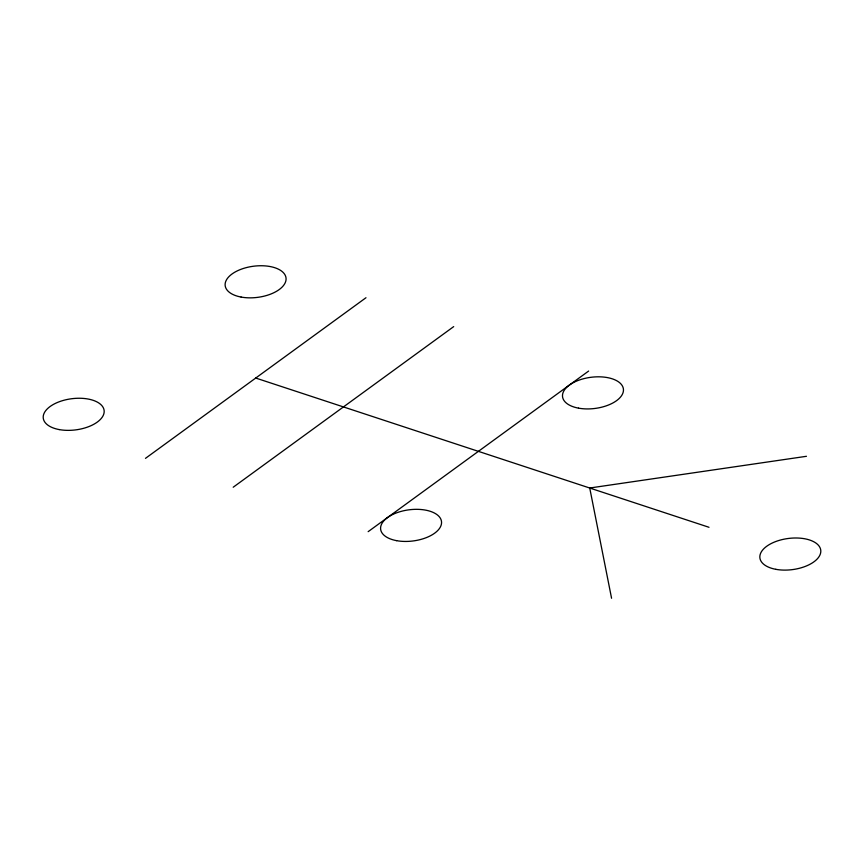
<?xml version="1.0" encoding="UTF-8"?>
<svg xmlns="http://www.w3.org/2000/svg" width="864" height="864" viewBox="0 0 864 864"><rect width="100%" height="100%" fill="white"/><g stroke="black" fill="none" stroke-linecap="round" stroke-linejoin="round"><path stroke-width="1.3" d="M145.476 458.352L365.98 297.734M233.204 487.231L453.697 326.614M368.15 531.662L588.643 371.045M806.458 456.3L589.734 488.009L611.572 598.266M255.733 378.043L709.009 527.288M775.84 569.322A30.683 15.714 -7.3 0 0 820.8 550.724A30.683 15.714 -7.3 0 0 774.306 542.106A30.683 15.714 -7.3 0 0 775.84 569.322M59.206 429.581A30.683 15.714 -7.3 0 0 104.166 410.972A30.683 15.714 -7.3 0 0 57.672 402.365A30.683 15.714 -7.3 0 0 59.206 429.581M396.587 540.659A30.683 15.714 -7.3 0 0 441.547 522.061A30.683 15.714 -7.3 0 0 395.053 513.443A30.683 15.714 -7.3 0 0 396.587 540.659M578.491 408.143A30.683 15.714 -7.3 0 0 623.452 389.545A30.683 15.714 -7.3 0 0 576.958 380.927A30.683 15.714 -7.3 0 0 578.491 408.143M241.121 297.065A30.683 15.714 -7.3 0 0 286.07 278.467A30.683 15.714 -7.3 0 0 239.587 269.849A30.683 15.714 -7.3 0 0 241.121 297.065"/></g></svg>
